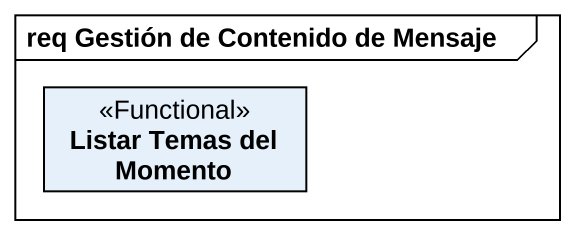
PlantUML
@startuml
mainframe req Gestión de Contenido de Mensaje
hide circle
hide empty members
class "Listar Temas del Momento" as Listar_Temas_del_Momento <<Functional>>
@enduml
